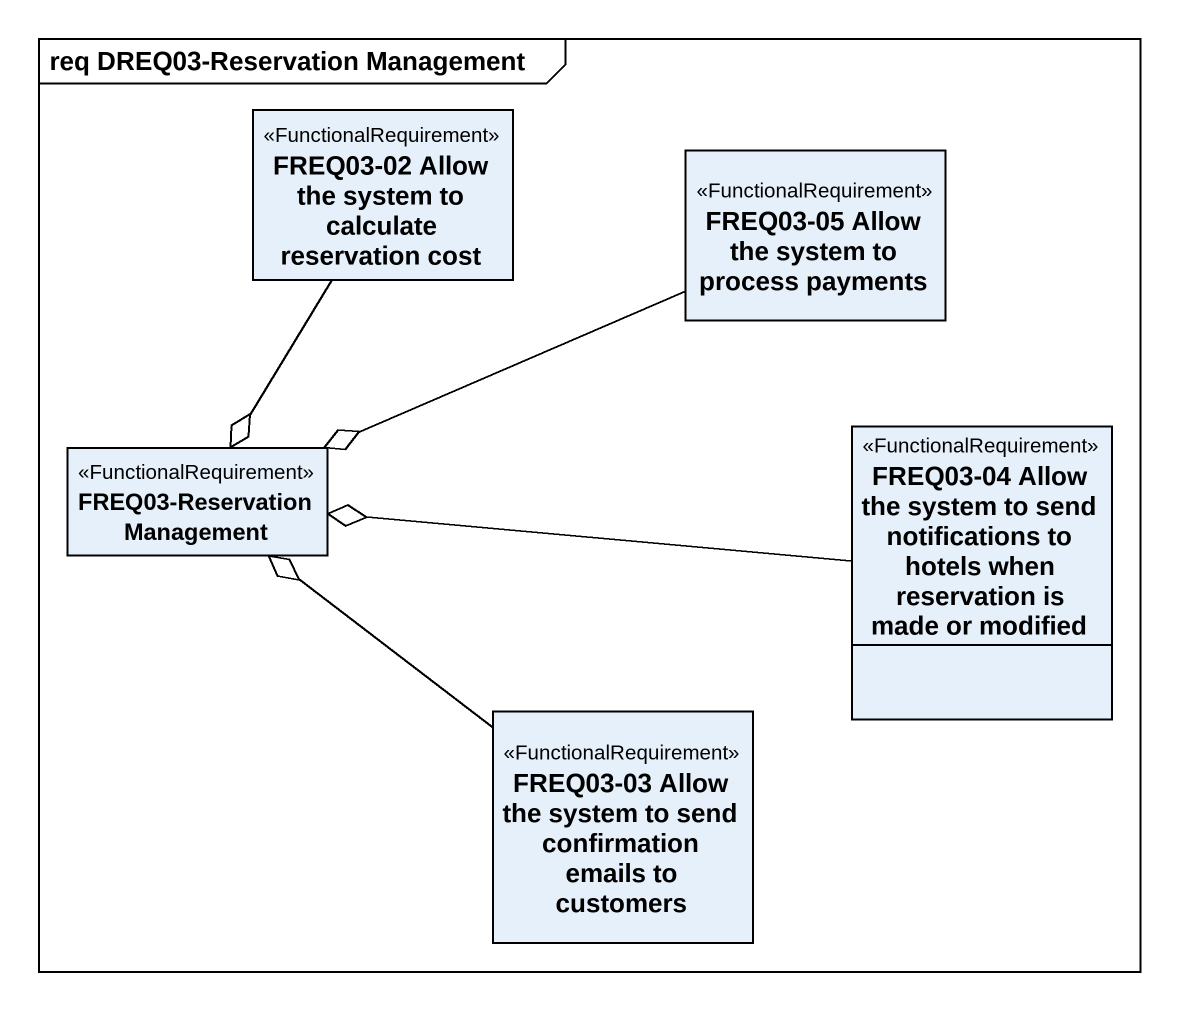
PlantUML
@startuml
mainframe req DREQ03-Reservation Management
hide circle
hide empty members
class "FREQ03-02 Allow the system to calculate reservation cost" as FREQ03_02_Allow_the_system <<FunctionalRequirement>>
class "FREQ03-05 Allow the system to process payments" as FREQ03_05_Allow_the_system <<FunctionalRequirement>>
class "FREQ03-Reservation Management" as FREQ03_Reservation <<FunctionalRequirement>>
class "FREQ03-04 Allow the system to send notifications to hotels when reservation is made or modified" as FREQ03_04_Allow_the_system <<FunctionalRequirement>>
class "FREQ03-03 Allow the system to send confirmation emails to customers" as FREQ03_03_Allow_the_system <<FunctionalRequirement>>
FREQ03_02_Allow_the_system --o FREQ03_Reservation
FREQ03_05_Allow_the_system -left-o FREQ03_Reservation
FREQ03_04_Allow_the_system -left-o FREQ03_Reservation
FREQ03_03_Allow_the_system -up-o FREQ03_Reservation
@enduml
